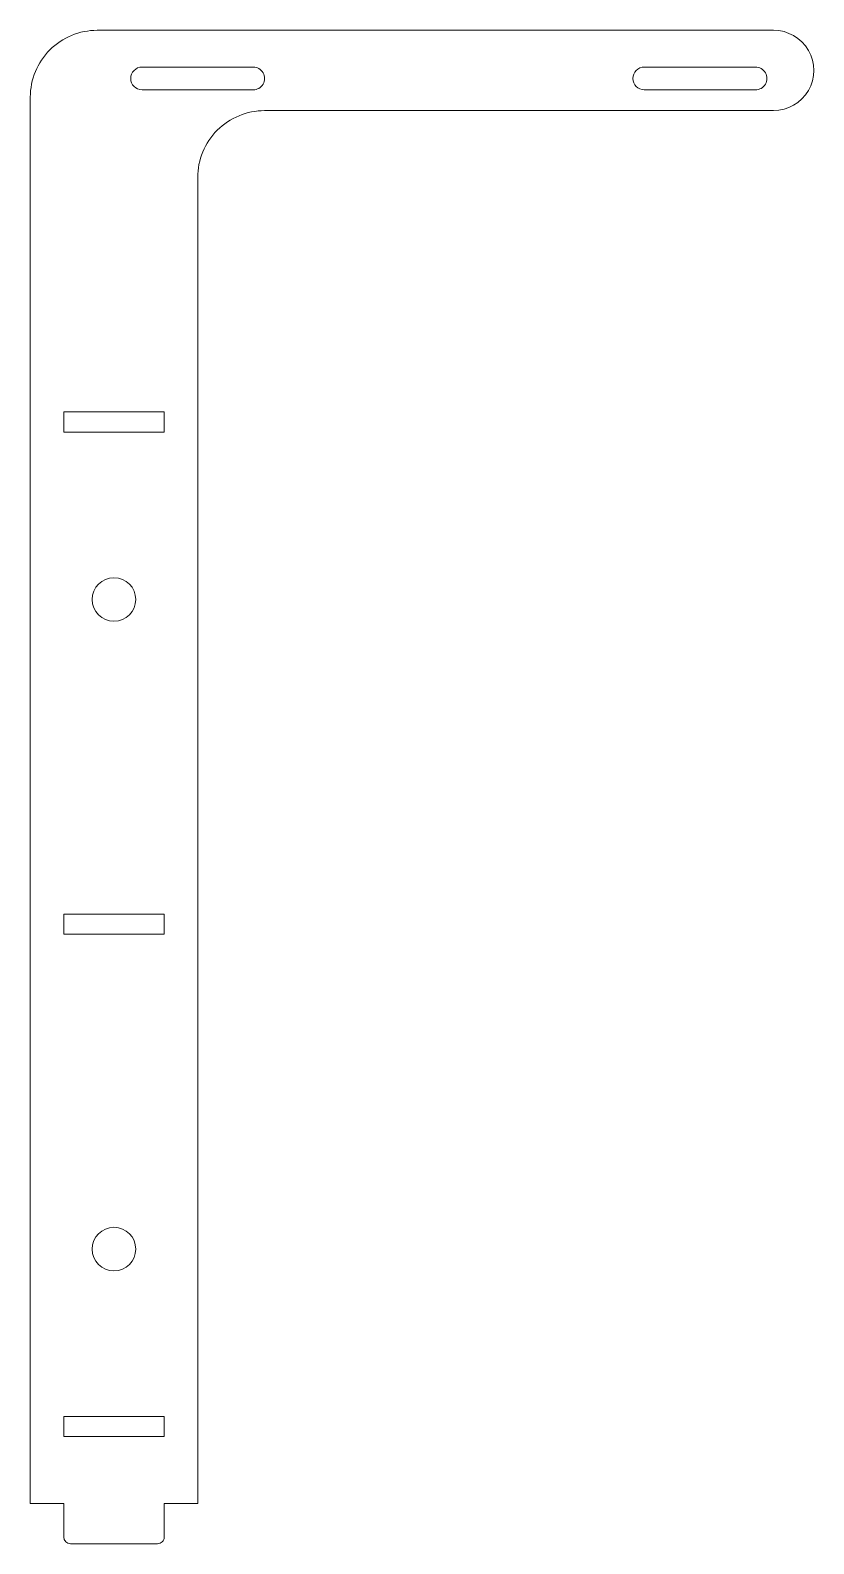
# Model space of a CAD drawing. Extents: x 46 to 164, y 35 to 262.
import ezdxf

# ---------------------------------------------------------------- set-up
doc = ezdxf.new("R2010")
doc.units = 0

msp = doc.modelspace()

# ---------------------------------------------------------------- linework, layer by layer
at = {"color": 1, "lineweight": 13}
for p, q in [((56.5, 261.5), (157.5, 261.5)), ((63.200001, 256), (79.800003, 256)), ((138.199997, 256), (154.800003, 256)), ((46.5, 41.499996), (46.5, 251.5)), ((79.800003, 252.600006), (63.200001, 252.600006)), ((154.800003, 252.600006), (138.199997, 252.600006)), ((157.5, 249.5), (81.5, 249.5)), ((71.5, 239.5), (71.5, 41.499996)), ((51.5, 204.5), (51.5, 201.5)), ((51.5, 204.5), (66.5, 204.5)), ((66.5, 201.5), (66.5, 204.5)), ((66.5, 201.5), (51.5, 201.5)), ((51.5, 129.5), (51.5, 126.5)), ((51.5, 129.5), (66.5, 129.5)), ((66.5, 126.5), (66.5, 129.5)), ((66.5, 126.5), (51.5, 126.5)), ((51.5, 54.499996), (51.5, 51.499996)), ((51.5, 54.499996), (66.5, 54.499996)), ((66.5, 51.499996), (66.5, 54.499996)), ((66.5, 51.499996), (51.5, 51.499996)), ((51.5, 41.499996), (46.5, 41.499996)), ((51.5, 41.499996), (51.5, 36.499996)), ((66.5, 36.499996), (66.5, 41.499996)), ((71.5, 41.499996), (66.5, 41.499996)), ((65.5, 35.499996), (52.5, 35.499996))]:
    msp.add_line(p, q, dxfattribs=at)
for centre in [(59, 176.5), (59, 79.5)]:
    msp.add_circle(centre, 3.25, dxfattribs=at)
for centre, radius, start, end in [((56.5, 251.5), 10, 90.000003, 180.000005), ((157.5, 255.5), 6, 269.999997, 90.000003), ((63.200001, 254.300003), 1.7, 90.000003, 269.999997), ((79.800003, 254.300003), 1.7, 269.999997, 90.000003), ((138.199997, 254.300003), 1.7, 90.000003, 269.999997), ((154.800003, 254.300003), 1.7, 269.999997, 90.000003), ((81.5, 239.5), 10, 90.000003, 180.000005), ((52.5, 36.499996), 1, 180.000005, 269.999997), ((65.5, 36.499996), 1, 269.999997, 360)]:
    msp.add_arc(centre, radius, start, end, dxfattribs=at)

doc.saveas('drawing.dxf')
